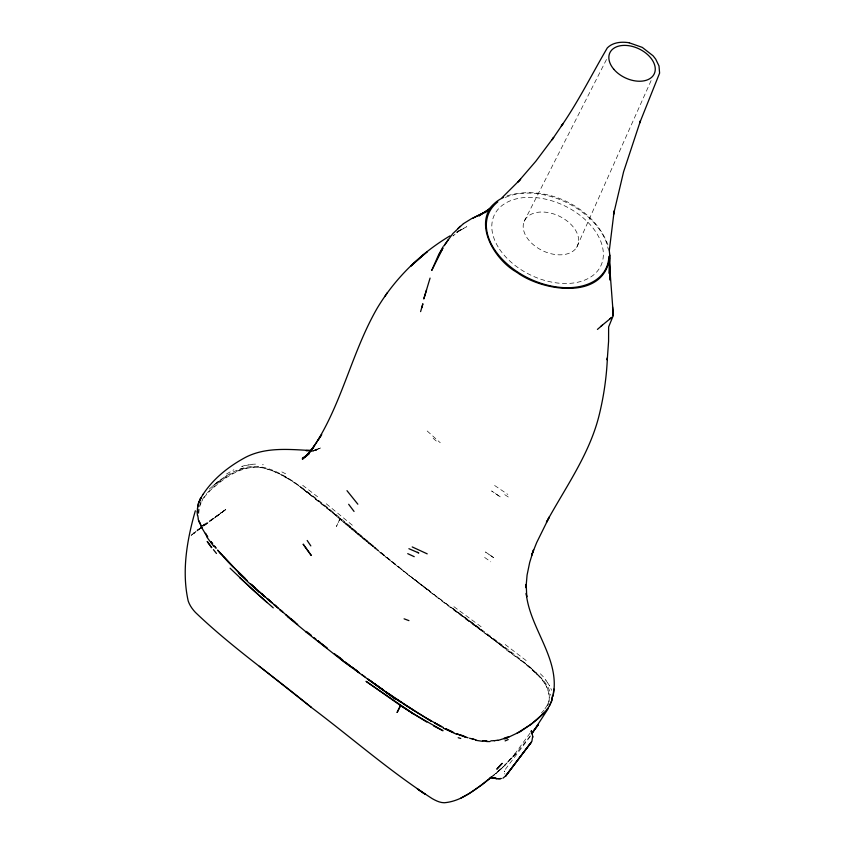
<?xml version="1.0" encoding="UTF-8"?>
<svg xmlns="http://www.w3.org/2000/svg" width="845" height="845" viewBox="0 0 845 845"><rect width="100%" height="100%" fill="white"/><g stroke="black" fill="none" stroke-linecap="round" stroke-linejoin="round"><path stroke-width="0.63" stroke-dasharray="4.22 3.17" d="M198.554 512.989L198.733 508.901M198.755 513.538L199.23 508.627M549.06 701.804C552.123 673.74 513.718 659.005 497.684 642.38C440.815 601.566 385.848 558.196 332.698 512.651C309.122 495.35 286.877 470.306 256.193 466.884C236.959 467 220.556 479.685 207.469 492.656M547.592 704.698C554.742 688.284 537.61 674.849 526.963 665.131C459.997 613.343 390.739 564.407 327.321 508.109C308.002 493.163 289.222 475.418 265.235 468.457C249.085 464.148 233.114 472.175 220.577 481.777L211.07 489.646L205.05 496.195L202.018 501M199.663 505.416L201.025 501.434M199.663 506.704L201.332 502.099M339.975 518.83L336.437 526.498L339.975 518.83L357.646 533.649M576.607 247.458A29.332 19.16 25.5 0 0 547.127 212.401A29.332 19.16 25.5 0 0 529.023 240.413A29.332 19.16 25.5 0 0 576.607 247.458L651.41 79.895M524.196 221.358L607.291 57.914M547.528 705.607L548.627 703.727M544.962 708.765L547.539 704.783M201.955 500.06L206.539 493.564M530.111 733.059L513.802 755.356L515.27 753.603L504.507 765.623L492.751 776.185M530.343 735.847L515.577 754.057L504.518 765.496L515.577 754.057M505.342 769.33L530.745 735.815M512.26 757.469L501.338 768.781L495.888 773.502L503.905 766.235L492.392 776.344M541.402 712.979L544.053 710.17M193.98 533.322L195.459 531.928M209.222 489.128C223.312 476.432 241.712 463.398 261.77 467.063C272.893 469.007 282.853 474.805 292.264 480.773C329.803 506.884 362.98 538.645 398.882 566.879M453.902 235.058L452.899 235.977L458.603 231.255L456.596 232.702M191.403 535.149L198.438 528.938M203.244 525.22L226.027 509.366L193.758 533.174L226.988 508.605L201.638 527.544M200.276 527.544L205.451 523.53L200.445 527.396M494.251 774.844L492.403 776.27M191.086 535.424L200.582 528.326M456.733 231.931L466.81 226.692L457.715 231.889L462.637 228.361M218.633 481.238L212.834 485.801L226.671 475.724M457.61 231.984L459.363 230.748L457.715 231.889M213.531 518.418L217.651 515.693M313.051 451.378L318.248 448.346L313.558 450.839L321.607 447.586L309.788 452.244L316.875 449.477L311.879 450.712M226.534 473.982L233.864 469.778M507.201 195.797C546.43 183.861 595.176 207.352 608.485 246.529M245.082 465.447L241.723 466.429L248.398 464.94M242.452 468.679L239.716 469.324M314.192 450.269L316.495 449.825L313.939 450.153M252.148 464.275L255.507 464.116M248.356 464.951L251.968 464.528M313.865 450.396L316.347 450.3L313.77 450.374M262.446 464.75L263.334 464.771M281.85 471.901L286.455 474.214M504.75 494.663L510.739 498.603M494.621 485.484L507.845 494.42M302.7 485.315L317.572 496.754M284.247 476.591L286.402 478.101M481.946 630.423L452.487 608.537M484.639 557.436L490.787 561.809M511.838 653.206L472.355 623.895M453.913 606.689L483.403 628.427M309.154 493.892L300.535 487.29L327.596 508.489L372.888 546.377M505.183 644.534L526.277 660.632M427.2 431.003L440.256 442.748M452.698 608.411L482.21 630.169M487.924 635.334L501.529 645.4M465.975 619.184L469.904 622.089M493.913 639.718L503.398 646.816M315.47 498.772L327.596 508.489M398.956 566.963C441.386 602.02 487.607 632.176 530.1 667.117C538.434 675.06 548.711 683.373 550.855 695.372M415.064 579.776L430.454 591.743L414.979 579.712M326.254 503.768L352.787 525.59M530.28 668.068L526.752 665.237M380.789 552.788L398.544 566.974M332.698 512.651L376.025 548.373L345.362 522.854M327.575 508.532L340.208 519.031M433.158 438.249L436.231 440.995M540.346 673.761L544.127 677.584L549.662 685.96L545.891 680.14M504.623 773.492L504.866 774.041M550.845 688.485L551.595 690.302M505.331 197.455A64.801 42.345 25.5 0 1 525.442 193.135L527.026 193.104A64.801 42.345 25.5 0 1 608.168 248.842M221.422 512.535L220.239 513.337L221.422 512.535M500.229 496.839L491.705 491.029L500.229 496.839M492.054 556.517L485.463 551.986L493.554 557.615L492.054 556.517M533.258 670.962L532.118 669.958L537.188 674.479L533.258 670.962M504.592 771.643L504.307 771.115L504.592 771.643M499.575 249.222A59.002 38.553 25.5 0 0 596.19 272.534A59.002 38.553 25.5 0 0 546.99 199.494A59.002 38.553 25.5 0 0 499.575 249.222"/><path stroke-width="1.27" d="M609.087 248.863L609.805 255.169L609.815 274.773L610.217 280.244L609.425 263.397L613.354 315.407L608.622 326.92L608.58 341.348L607.249 359.949L607.407 357.752C606.552 377.366 603.71 396.907 598.957 415.962C589.197 454.758 565.316 487.639 546.43 522.273L549.303 516.992L536.67 542.596L531.547 555.44L533.617 549.704L529.699 562.39L527.079 575.054L525.981 587.729L526.234 584.37L526.741 596.908L526.234 593.338C529.762 628.912 560.869 659.058 552.989 696.269L553.876 689.066M552.334 697.326L551.711 700.611L552.355 696.185M608.949 273.241L609.668 257.915M609.805 255.169C606.488 301.179 542.934 291.8 516.823 272.291C491.515 258.295 468.172 214.324 503.599 197.36M197.476 509.25L197.308 511.869L197.36 511.162M609.351 250.204L614.167 210.944L613.523 214.472L623.599 171.757L640.478 120.74L639.686 122.947L659.607 73.103L659.005 65.963L655.678 59.087L653.069 55.791L642.274 47.383L629.113 42.757M197.392 508.838L198.417 503.599L197.593 507.327M426.556 289.877L423.778 298.972L430.073 278.089M421.866 307.664L422.87 303.756L420.599 311.615M195.332 510.803C187.009 539.723 181.517 571.294 188.213 601.038C189.671 605.347 192.311 609.097 195.406 612.393C231.53 647.027 272.903 675.704 311.446 707.497L259.288 666.24M400.53 705.564L397.15 712.398L400.53 705.564L366.043 681.334L413.765 714.099L443.012 730.745L433.559 725.897M443.107 246.666L438.228 255.634L431.732 270.442L442.907 248.166L440.932 251.535M530.903 731.77L531.484 730.598L532.688 736.322L531.864 741.435L505.532 776.154L531.294 742.216L505.88 775.752L502.933 778.203M309.302 453.702L302.394 459.236L309.439 452.688L306.175 455.962L314.329 445.949L310.812 450.976C341.359 407.543 350.918 353.58 377.314 308.002C395.08 278.428 420.366 253.511 449.994 235.871M448.41 239.399L444.005 245.863L452.846 233.579L463.197 223.851M548.299 708.49L531.79 733.819M609.815 318.882L611.907 317.287L600.647 326.529M200.814 498.022C211.144 480.298 227.685 466.947 245.557 457.335C265.848 446.878 289.254 449.392 311.192 450.554L306.017 450.565L311.192 450.554M384.792 296.542L387.401 292.571M310.812 450.976L321.702 434.583L318.364 439.58M549.313 706.209L544.529 712.536M532.023 733.027L538.265 724.725L531.949 733.133M202.969 494.589L203.487 493.966M458.085 228.372L460.187 226.27M502.141 197.603L520.626 179.193L517.943 182.013L535.814 161.268L553.655 137.429L552.049 139.795L562.823 123.951L561.323 126.158C578.55 101.231 592.07 73.906 607.323 47.89C612.952 42.197 621.698 41.521 629.208 42.768M537.378 719.327L544.771 712.303L530.755 724.577L536.85 719.729M493.184 205.25L484.84 212.718L488.663 209.475L478.861 215.94L491.156 207.817M597.426 329.413L602.453 325.071M311.309 707.402C351.678 737.717 389.777 771.358 432.313 798.683C435.967 800.743 439.896 802.687 444.185 802.75C462.637 801.313 477.499 787.72 491.547 777.03M482.484 784.424L491.727 777.009M307.622 454.705L302.299 458.476L306.629 455.529M463.493 223.64L471.51 218.675L488.093 210.521M520.858 731.252L531.114 724.26L516.77 733.386M482.094 784.751L469.155 793.508L460.937 798.029M491.251 777.104L490.068 777.78L496.385 778.551L491.896 777.59M520.647 731.474L504.729 738.995M500.8 778.657L498.381 778.805L501.148 778.467M472.925 218.19L486.878 211.144M508.204 739.555L505.12 740.907M503.631 738.562L507.275 737.093M505.236 738.372L508.743 737.093L497.789 740.484M494.346 740.706L497.874 740.178M490.808 740.822L494.652 740.643M486.583 741.561L490.047 741.551M483.593 740.643L485.632 740.664M482.516 740.695L485.643 741.065M482.77 741.35L475.355 740.231M491.864 777.601L497.61 778.805M486.15 740.801L486.963 740.991M495.603 778.382L497.04 778.71M469.535 738.224L474.172 739.428M475.334 739.734L476.052 739.924M466.334 737.305L468.045 737.759M472.112 738.836L474.256 739.407M458.201 737.717L460.726 738.445M457.187 733.967L460.631 735.224M461.771 735.646L465.194 736.893M404.09 618.825L408.938 620.621M456.902 733.851L464.908 736.882M461.254 735.076L466.017 737.072M408.895 548.701L418.803 552.968L417.43 552.366M445.516 728.717L452.487 731.918M443.329 728.2L456.575 734.284M412.212 546.937L427.211 553.855M407.734 553.655L414.23 556.675M445.98 728.865L453.691 732.53M427.211 718.672L443.329 727.513M431.161 721.091L404.364 704.434M434.626 722.961L441.544 726.7M427.76 719.063L418.518 713.381M428.88 719.686L431.13 720.943M434.499 722.834L441.227 726.605M413.744 714.152L400.287 705.395L426.746 722.053M404.808 704.698L396.421 699.174M406.92 706.04L414.293 710.708M417.863 713.064L389.809 694.41M391.689 696.048L401.058 702.248M383.672 690.207L368.79 679.739L383.535 690.312M385.795 691.696L391.108 695.435M395.745 699.396L343.999 661.888L305.763 631.838M385.647 691.823L396.178 699.375M362.072 674.796L364.955 676.866M367.839 678.936L372.011 681.936M374.092 683.436L390.77 695.435M341.042 659.364L353.147 668.268M355.164 669.747L359.188 672.715L355.227 669.684M337.504 655.995L342.679 659.934M352.006 667.001L357.181 670.93M334.229 653.576L340.334 658.255M345.309 662.079L350.274 665.881M290.881 618.962L297.704 624.466M313.928 637.563L315.956 639.2M317.984 640.837L327.11 648.126L322.146 644.175M286.043 614.78L294.789 621.899M306.513 631.447L311.393 635.429M318.238 640.996L320.192 642.591M287.49 616.649L305.996 631.88M273.262 607.861L252.38 589.483L230.083 568.22M261.401 593.887L265.372 597.278M267.358 598.978L270.337 601.513M274.308 604.904L276.294 606.604L274.414 604.83M263.767 595.746L251.652 584.708M267.337 598.809L272.101 602.897M274.086 604.597L278.047 607.999M280.033 609.699L283.001 612.245M285.98 614.801L288.948 617.346M259.151 591.669L287.395 616.026M255.359 588.141L250.775 583.884M261.675 593.676L263.629 595.387M267.548 598.82L269.513 600.541M267.157 602.591L239.642 577.61M247.099 580.526L228.055 561.83L217.778 550.38M238.607 573.206L259.003 592.239M233.199 566.932L223.925 557.119M237.646 571.22L245.103 578.413M238.765 572.646L219.7 552.313M220.788 553.728L217.693 550.127M216.468 553.464L213.415 549.63M346.989 490.67L357.847 504.201M210.933 541.645L212.422 543.515M214.651 546.314L216.172 548.215M211.229 542.036L212.729 543.948M214.239 545.859L215.739 547.771M354.044 511.426L348.668 504.285M206.835 537.04L213.732 546.377M307.179 540.494L310.833 545.902M205.821 533.987L207.754 536.934M205.367 533.269L206.602 535.191M202.177 528.4L199.082 521.164L202.177 528.4L206.951 536.406M198.11 518.841L199.008 521.904M197.772 515.534L198.174 518.069M532.772 737.315L532.688 736.322M197.181 512.429L197.445 515.545M613.026 313.041L613.216 315.586L612.562 306.915M608.844 256.394A64.801 42.345 25.5 0 1 528.368 278.153A64.801 42.345 25.5 0 1 497.811 201.913M551.658 700.938L549.408 705.892L551.658 700.938M198.512 503.197L200.994 497.768L198.512 503.197M200.518 498.529L198.49 503.282L200.518 498.529M441.28 250.669L439.02 254.715L441.618 250.088L441.28 250.669M502.046 763.436L496.976 769.003L502.046 763.436M422.965 255.285L410.691 266.154L427.306 251.609L422.965 255.285M425.352 794.363L417.43 788.966L425.352 794.363M282.251 611.685L280.265 609.995L282.251 611.685M211.641 547.602L207.289 541.582L211.641 547.602M311.266 555.44L303.228 544.275L311.266 555.44M613.723 69.163A24.558 16.044 25.5 0 0 653.555 75.068A24.558 16.044 25.5 0 0 628.881 45.714A24.558 16.044 25.5 0 0 613.723 69.163"/></g></svg>
